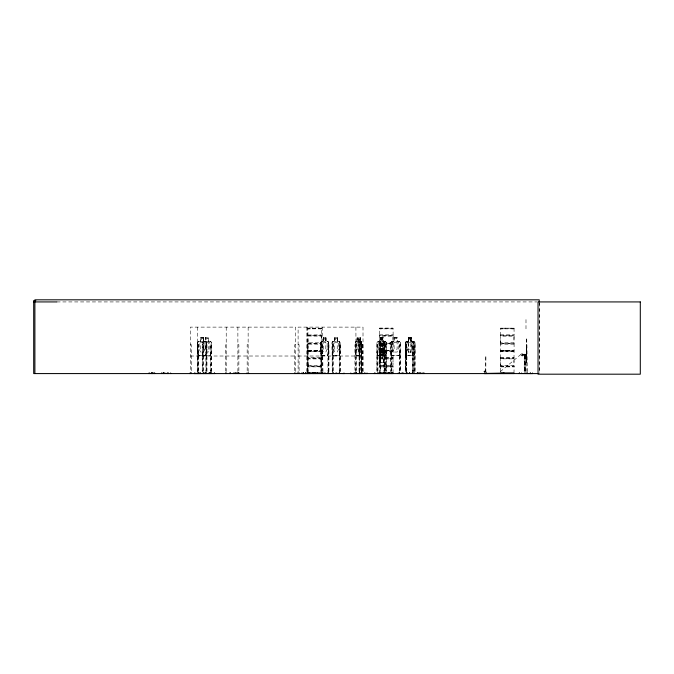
<?xml version="1.0" encoding="UTF-8"?>
<svg xmlns="http://www.w3.org/2000/svg" width="674" height="674" viewBox="0 0 674 674"><rect width="100%" height="100%" fill="white"/><g stroke="black" fill="none" stroke-linecap="round" stroke-linejoin="round"><path stroke-width="0.51" stroke-dasharray="3.37 2.53" d="M308.052 362.233L307.959 365.974L321.709 366.218L321.54 366.883L308.035 366.883L307.917 366.395L321.65 366.42M308.052 339.494L307.984 343.125M321.54 362.233L321.54 357.574L308.035 357.574L307.917 358.062L321.65 358.037M321.54 339.494L321.565 328.44M379.521 362.233L379.428 365.974L393.186 366.218L379.403 366.007M379.521 339.494L379.361 343.411L393.153 343.31L393.018 362.233M393.018 339.494L393.153 335.332L379.411 335.307L379.504 342.813L393.035 342.813L393.035 336.174L379.504 336.174M500.487 362.233L500.487 373.11M500.487 339.494L500.352 343.31L514.11 343.31L513.976 362.233M513.976 339.494L514.11 335.332L500.361 335.298L500.462 328.145L514.102 328.187L500.437 328.179M526.504 349.41L526.504 349.831M526.714 356.116L526.621 362.519L526.621 348.172L526.226 359.815L526.773 359.773M526.756 358.964C526.967 368.08 525.653 356.672 526.832 359.015M526.504 357.405L526.504 357.835M526.714 358.964L526.739 356.116M526.664 349.477L526.537 348.172M321.54 373.11L321.667 343.656M393.136 335.298L393.043 328.145L379.437 328.162L379.428 335.264M379.504 358.913L393.035 358.913L393.018 365.552L379.521 365.586L379.352 358.239L379.428 343.723L393.111 343.723M393.018 344.153L379.521 344.153M393.018 373.11L393.136 366.429M500.378 357.995L500.344 343.378M513.976 344.153L500.487 344.153M513.976 373.11L514.127 366.285M321.565 328.171L307.993 328.145L307.883 335.509L308.035 342.813L321.557 342.813L321.667 343.698L307.942 343.689L307.959 343.201M307.9 358.096L308.052 358.905L321.557 358.913M485.449 371.18L484.648 371.475M484.732 371.517L485.069 371.18M308.043 365.628L321.557 365.544L321.633 365.974M361.146 355.594L361.55 342.518L361.534 371.517M361.171 355.594L361.407 352.055M308.018 334.995L321.557 334.843M383.489 362.519L384.037 358.981L383.658 341.364M384.037 358.981L383.599 362.519L380.144 362.519L379.765 342.502L380.288 362.401M383.658 355.476L384.096 352.039M383.691 355.594L384.247 352.055M393.178 351.019L379.361 351.019L393.119 350.935M522.123 354.6L522.738 354.6M359.469 355.594L359.958 352.055L359.335 355.594L358.846 345.872M526.756 350.219L526.343 350.253M526.832 350.135L526.343 350.362M412.294 355.594L413.052 352.039L413.137 342.518L413.078 371.517M412.378 355.594L413.137 352.055M327.749 355.594L328.642 352.055L328.642 342.518L327.8 341.246L325.93 341.246M339.123 355.594L340.016 352.055L340.016 342.518L339.098 341.246M358.905 342.552L359.175 341.246M359.023 342.552L359.293 341.246L359.798 342.552L359.815 352.055M359.09 349.191L358.374 352.039L357.043 352.039L356.335 349.191M382.638 352.039L383.363 349.191L382.68 337.691M500.352 335.332L500.47 342.813L513.992 342.813L513.992 336.174L500.47 336.174M500.394 358.004L500.47 365.544L513.992 365.544L513.984 358.871L500.462 358.829M205.637 355.476L206.615 352.039M205.713 355.594L206.716 352.055M210.33 355.476L211.358 352.039L211.358 342.552M210.406 355.594L211.518 352.055L210.465 355.594L198.56 355.594M385.368 355.476L386.598 352.055L385.444 355.594L377.887 355.594L376.943 352.055M399.337 355.594L400.491 352.055L399.387 355.594L391.779 355.594M413.777 355.476L414.855 352.039L414.855 342.552L413.777 341.364M355.619 342.569L356.032 341.246L357.11 341.246M355.729 342.569L356.133 341.246M321.616 358.56L307.959 358.484M380.271 348.172L379.706 349.477L380.161 348.172L381.189 348.172M379.816 342.552L380.279 341.246M380.389 341.246L379.925 342.552L379.925 371.517M393.094 358.517L379.428 358.484M307.976 350.918L321.7 350.665L308.026 351.171M307.925 343.31L321.65 343.277M393.136 335.719L379.428 335.753M410.525 352.039L411.747 349.191L411.747 342.552L410.525 341.364M307.942 335.307L321.675 335.366M321.633 335.753L307.959 335.753M500.361 366.007L514.144 366.142M319.83 328.836L321.018 328.836M319.83 351.567L321.018 351.567M391.299 328.836L392.487 328.836M391.299 351.567L392.487 351.567M512.265 328.836L513.453 328.836M512.265 351.567L513.453 351.567M381.24 348.289L380.524 349.477L380.524 356.116L381.24 358.964L382.562 358.964L383.279 356.116L383.279 349.477L382.562 348.289L382.503 344.616M308.684 328.836L310.781 328.836M308.684 351.567L310.781 351.567M380.153 328.836L382.251 328.836M380.153 351.567L382.251 351.567M501.119 328.836L503.217 328.836M501.119 351.567L503.217 351.567M406.658 355.594L405.815 352.039L405.731 342.502L406.683 341.246M405.815 342.552L406.717 341.364M485.019 371.5L485.449 371.492M321.641 355.594L320.656 352.055L320.656 342.502L321.667 341.246L323.377 341.246M321.709 341.364L320.748 342.552L320.824 371.517M333.015 355.594L332.122 352.039L332.038 342.502L332.964 341.246L334.751 341.246M333.04 341.246L332.122 342.552L332.206 371.517M202.225 371.517L202.225 342.518L203.203 341.246L205.747 341.246L206.716 342.518L206.775 371.517M203.262 341.246L202.326 342.569L202.419 371.517M391.864 341.246L390.785 342.518L390.777 371.517M405.301 371.517L405.31 342.518L406.38 341.246M405.462 342.569L406.43 341.364L413.828 341.364M198.619 355.594L197.516 352.055L197.516 342.502L198.586 341.246L200.625 341.246M197.617 342.552L198.645 341.246M198.687 341.364L197.676 342.552L197.676 371.517M514.051 328.187L514.102 335.298M513.967 350.893L500.327 350.665L514.035 351.162M308.052 350.817L321.565 351.171M500.487 350.817L513.992 350.834M321.532 328.845L308.06 328.845M321.532 351.575L308.077 351.567M393.001 328.845L379.538 328.845M393.001 351.575L379.555 351.567M513.967 328.845L500.496 328.845M513.967 351.55L500.512 351.567M407.037 342.552L408.25 341.364L408.343 337.809L411.688 337.809L411.637 341.364L413.246 342.552L413.246 349.191L411.637 352.039L408.25 352.039L407.037 349.191L407.02 342.552L408.629 341.364M500.285 371.669L521.12 354.254M485.331 371.492L485.491 371.02L485.491 371.61M56.86 301.927L536.984 301.927M379.538 328.162L393.043 328.171M321.565 328.406L307.892 328.331M379.504 334.843L393.035 334.843M500.47 334.843L513.992 334.843M500.378 335.711L514.085 335.711M203.666 337.691L200.557 337.691L200.557 341.246M380.111 337.691L383.38 337.691L383.329 341.246M408.174 337.691L411.789 337.691L411.789 341.246M200.658 337.809L203.565 337.809M205.41 337.809L208.342 337.809L208.283 341.364L209.816 342.552L209.816 349.191L208.283 352.039L205.41 352.039L203.868 349.191L203.868 342.552L205.41 341.364L205.469 337.809M323.385 337.809L325.921 337.809M334.759 337.809L337.295 337.809M357.043 337.809L358.484 337.809M359.756 337.809L360.674 337.809M380.22 337.809L383.27 337.809L383.27 341.364L384.829 342.552L384.829 349.191L383.22 352.039L380.22 352.039L378.611 349.191L378.611 342.552L380.22 341.364L380.271 337.809M394.113 337.809L397.163 337.809L397.163 341.364L398.722 342.552L398.722 349.191L397.112 352.039L394.113 352.039L392.504 349.191L392.504 342.552L394.113 341.364L394.164 337.809M359.899 338.407L360.413 338.407L360.413 339.586L359.899 339.586M382.68 338.407L380.751 338.407L380.751 339.586L382.68 339.586M408.663 338.407L411.098 338.407L411.098 339.586L408.663 339.586M208.384 341.246L210.431 341.246L211.518 342.502L211.417 371.517M337.303 341.246L339.182 341.246M358.425 341.246L359.849 341.246M360.582 341.246L361.281 341.246L361.55 342.518M381.332 341.246L377.92 341.246L376.892 342.518L376.884 371.517M382.68 341.246L385.461 341.246L386.598 342.502L386.649 371.517M391.813 341.246L394.054 341.246L394.004 337.691L397.272 337.691L397.272 341.246L399.353 341.246L400.491 342.502L400.541 371.517M406.329 341.246L408.579 341.246M410.525 341.246L413.878 341.246L415.007 342.502L414.906 371.517M198.628 341.364L210.389 341.364M321.624 341.364L327.766 341.364L328.474 342.569L328.474 352.039L327.682 355.476L321.624 355.476M332.998 341.364L339.14 341.364L339.932 342.569M356.049 341.364L361.272 341.364M385.418 341.364L377.962 341.364L377.002 342.569L377.044 371.517M399.311 341.364L391.855 341.364L390.895 342.569L390.937 371.517M197.516 342.502L197.575 352.055L198.687 355.476M320.656 342.502L320.74 352.055L321.709 355.476M358.989 342.502L359.166 355.594M359.958 342.502L359.882 371.517M384.138 342.518L384.214 373.581M405.31 342.518L405.462 371.517M405.731 342.502L405.765 371.517M415.007 342.502L413.828 341.246M359.756 342.552L360.556 342.552L360.556 349.191L359.756 349.191M408.25 342.552L411.637 342.552L411.637 349.191L408.25 349.191M500.378 343.732L514.085 343.689M308.052 373.11L308.052 344.153L321.557 344.153M382.613 344.616L381.08 344.616L381.13 348.289M526.714 344.616L526.739 348.289M190.338 344.675L191.315 344.675L191.315 371.5M197.322 344.675L198.704 344.675L198.704 371.517M202.225 344.675L203.262 344.675L203.262 373.581M226.228 344.675L225.731 344.675L225.731 371.5M237.88 344.675L238.866 344.675L238.866 371.5M248.15 344.675L247.164 344.675L247.164 371.5M295.692 344.675L294.715 344.675L294.715 371.5M298.102 344.675L299.079 344.675L299.079 371.5M306.94 344.675L308.111 344.675M320.824 344.675L321.801 344.675L321.801 371.517M322.585 344.675L322.964 371.5M332.206 344.675L333.183 344.675L333.183 371.517M356.369 344.675L354.928 344.675L354.928 371.5M359.048 344.675L360.278 344.675L360.278 371.517M363.008 344.675L361.306 344.675L361.306 371.517M376.884 344.675L377.929 344.675L377.929 373.581M379.925 344.675L380.667 344.675L380.667 371.517M381.13 344.734L382.562 344.734M386.649 344.675L385.604 344.675L385.604 371.517M390.777 344.675L391.821 344.675L391.821 373.581M400.541 344.675L399.497 344.675L399.497 371.517M405.301 344.675L406.717 344.675L406.717 371.517M526.874 344.675L527.253 373.581M381.956 345.442L381.905 345.897M355.543 345.872L361.441 345.872M382.503 348.172L383.582 348.172L383.927 349.444M380.178 348.289L383.557 348.289M380.22 349.191L383.22 349.191L383.22 342.552L380.22 342.552L380.321 371.517M308.026 351.137L321.565 351.137M500.462 351.154L514.001 351.137M332.113 352.055L332.939 355.594L339.207 355.594M340.016 352.055L339.064 355.476L332.998 355.476M355.543 352.055L356.015 355.594M390.785 352.055L391.83 355.594M405.31 352.055L406.304 355.594L413.903 355.594L414.957 352.055M522.274 354.389L524.684 354.389M524.987 354.389L526.343 354.389M522.274 354.836L524.684 354.836M524.987 354.836L526.343 354.836M198.628 355.476L210.389 355.476M356.049 355.476L361.272 355.476M385.418 355.476L377.962 355.476L377.052 352.039L377.937 355.594M399.311 355.476L391.855 355.476L390.945 352.039M406.38 355.476L413.828 355.476M524.229 355.518L525.434 355.518M321.565 355.594L327.825 355.594M355.99 355.594L361.289 355.594M190.338 356.015L295.692 356.015M298.102 356.015L363.008 356.015M379.504 357.574L393.035 357.574M500.47 357.574L513.992 357.574M379.411 358.037L393.119 357.995M500.378 358.037L514.085 357.995M500.378 358.45L514.085 358.45M379.656 358.981L380.254 362.519M380.178 362.401L383.557 362.401M500.378 366.42L514.085 366.42M379.521 373.11L379.521 366.883L393.035 366.883M500.47 366.883L513.992 366.883M483.898 371.391L485.6 371.315M484.412 372.006L486.401 372.006L486.401 373.261M399.261 341.364L400.381 342.552M385.368 341.364L386.438 342.552L386.488 371.517M210.372 341.246L211.417 342.552M205.688 341.246L206.615 342.569L206.556 352.039M205.637 341.364L206.556 342.569M327.724 341.246L328.558 342.569M412.269 341.246L413.137 342.518M412.235 341.364L413.052 342.569M407.02 349.191L408.629 352.039M514.102 343.277L513.976 342.813M393.136 343.277L393.035 342.813M379.403 366.429L379.521 366.883M307.925 343.698L308.052 344.153M514.102 366.041L513.984 365.586M359.453 341.246L359.908 342.552M383.674 341.246L384.197 342.569M383.472 348.172L383.986 349.486M383.455 348.289L383.877 349.486M405.411 352.039L406.355 355.594M202.326 352.039L203.236 355.594M202.225 352.055L203.177 355.594M381.273 352.039L380.549 349.191L381.223 337.691M406.717 355.476L405.9 352.039L405.9 342.552M361.171 341.246L361.525 342.569M359.335 349.191L359.756 352.039L360.556 352.039L360.986 349.191L360.582 337.691M379.925 352.039L380.406 355.476M380.372 355.594L379.816 352.039L380.271 355.594M308.018 336.023L321.557 336.174L321.549 342.931M526.832 349.385L526.242 349.275L526.242 359.882L526.714 359.882L526.756 337.691L526.874 371.517M355.729 352.039L356.125 355.594M539.638 302.963L539.638 373.581M539.225 301.927L539.225 373.581M526.386 351.365L526.386 357.591M525.99 319.569L525.99 330.782M525.434 372.579L525.434 355.215L524.987 355.215L524.987 354.01L524.229 355.215L524.229 372.579M525.324 355.518L525.324 372.579M525.215 355.518L525.215 372.579M524.456 355.518L524.456 372.579M524.347 355.518L524.347 372.579M485.844 372.486L485.844 355.602L485.693 372.486M485.6 371.433L483.898 371.357M484.589 370.902L484.589 372.309M484.412 370.902L484.412 372.309M415.066 371.517L415.066 344.675L414.021 344.675L414.021 371.517M414.181 344.675L414.181 371.517M413.356 371.517L413.356 344.675L412.404 344.675L412.404 371.517M412.682 344.675L412.682 373.581M411.738 337.691L411.688 341.364M410.693 337.691L410.693 341.246M410.609 337.691L410.525 355.594M410.121 338.407L410.121 339.586M409.169 338.407L409.169 339.586M408.579 337.691L408.68 341.364M408.629 342.552L408.629 349.191M408.528 337.691L408.528 341.246M408.259 337.691L408.25 355.594M406.439 344.675L406.346 373.581M406.186 344.675L406.186 371.517M406.043 344.675L406.043 371.517M400.331 342.552L400.381 371.517M399.657 344.675L399.657 371.517M391.661 344.675L391.661 371.517M385.764 344.675L385.764 371.517M384.618 371.517L384.618 344.675L383.877 344.675L383.877 371.517M384.273 344.675L384.273 371.517M382.79 337.691L382.739 341.364M382.638 342.552L382.638 349.191M382.394 338.407L382.394 339.586M381.518 338.407L381.518 339.586M381.332 337.691L381.383 341.364M381.273 342.552L381.273 349.191M380.161 337.691L380.111 341.246M377.769 344.675L377.769 371.517M363.008 371.5L363.008 327.117L298.102 327.117L298.102 372.528M362.907 344.675L362.907 371.5M362.056 344.675L361.963 371.5M361.896 344.675L361.896 371.517M361.668 344.675L361.668 373.581M360.7 341.246L360.7 337.691L359.731 337.691L359.419 371.517M359.849 337.691L359.874 341.364M359.646 344.675L359.646 371.517M359.537 344.675L359.537 371.517M359.048 371.517L359.09 342.552L358.374 341.364L358.425 337.691M358.484 341.364L358.534 337.691L357.001 337.691L357.001 341.246M357.11 337.691L357.043 341.364L356.335 342.552L356.369 373.581M355.906 327.117L356.024 371.517M355.687 352.055L355.577 342.518L355.628 371.517M340.319 371.517L340.319 344.675L339.342 344.675L339.342 371.517M340.067 344.675L340.067 371.517M339.848 342.569L339.848 352.039M339.595 344.675L339.595 373.581M337.388 341.246L337.388 337.691L334.666 337.691L334.666 341.246M337.303 337.691L337.295 341.364M337.219 337.809L337.219 341.364L338.533 342.552L338.533 349.191L337.219 352.039L334.759 352.039L333.436 349.191L333.436 342.552L334.759 341.364L334.751 337.691M332.931 344.675L332.931 371.517M332.459 344.675L332.459 371.517M328.946 371.517L328.946 344.675L327.968 344.675L327.968 371.517M328.693 344.675L328.693 371.517M328.221 344.675L328.221 373.581M326.005 341.246L326.005 337.691L323.293 337.691L323.293 341.246M325.93 337.691L325.921 341.364M325.837 337.809L325.837 341.364L327.16 342.552L327.16 349.191L325.837 352.039L323.385 352.039L322.062 349.191L322.062 342.552L323.385 341.364L323.377 337.691M322.593 327.117L322.585 371.5M321.077 344.675L321.077 371.517M308.018 344.675L308.018 371.5M307.167 327.117L307.074 371.5M306.948 327.117L306.948 371.5M295.692 371.5L295.692 327.117L190.338 327.117L190.338 372.528M248.142 327.117L248.142 371.5M237.88 327.117L237.88 371.5M226.22 327.117L226.22 371.5M211.611 371.517L211.611 344.675L210.574 344.675L210.574 371.517M210.76 344.675L210.76 371.517M208.342 341.364L208.384 337.691L205.3 337.691L205.359 341.246M206.969 371.517L206.969 344.675L205.932 344.675L205.932 371.517M206.126 344.675L206.126 373.581M203.607 337.691L203.565 341.364M203.506 337.809L203.506 341.364L205.031 342.552L205.031 349.191L203.506 352.039L200.658 352.039L199.133 349.191L199.133 342.552L200.658 341.364L200.625 337.691M203.076 344.675L203.076 371.517M198.51 344.675L198.51 371.517M197.811 344.675L197.87 371.517M197.322 327.117L197.322 371.5M380.566 349.469L381.467 353.555L380.524 357.768L381.745 354.313L382.908 357.835L382.048 353.53L382.942 349.469L381.24 349.477L381.24 356.116L382.562 356.116L382.621 349.402L381.77 352.729L380.633 349.402M379.361 350.665L393.178 350.699L379.361 350.665M308.06 350.37L321.54 350.379L308.077 350.379M379.538 350.37L393.018 350.379L379.555 350.379M500.496 350.37L513.976 350.379L500.512 350.379M203 338.407L201.172 338.407L201.172 339.586L203 339.586L203 338.407M207.769 338.407L205.915 338.407L205.915 339.586L207.769 339.586L207.769 338.407M325.399 338.407L323.823 338.407L323.823 339.586L325.399 339.586L325.399 338.407M336.781 338.407L335.197 338.407L335.197 339.586L336.781 339.586L336.781 338.407M358.138 338.407L357.287 338.407L357.287 339.586L358.138 339.586L358.138 338.407M396.582 338.407L394.644 338.407L394.644 339.586L396.582 339.586L396.582 338.407M203.506 342.552L200.658 342.552L200.658 349.191L203.506 349.191L203.506 342.552M208.283 342.552L205.41 342.552L205.41 349.191L208.283 349.191L208.283 342.552M325.837 342.552L323.385 342.552L323.385 349.191L325.837 349.191L325.837 342.552M337.219 342.552L334.759 342.552L334.759 349.191L337.219 349.191L337.219 342.552M358.374 342.552L357.043 342.552L357.043 349.191L358.374 349.191L358.374 342.552M397.112 342.552L394.113 342.552L394.113 349.191L397.112 349.191L397.112 342.552M382.327 345.332L381.476 345.332L381.476 346.512L382.327 346.512L382.327 345.332M522.577 353.774L522.274 355.434L522.577 353.774M307.327 371.5L307.327 344.675L307.319 371.5M521.752 355.779A1.356 1.356 0 0 0 523.782 354.6A1.356 1.356 0 0 0 521.752 353.429A1.356 1.356 0 0 0 521.752 355.779"/><path stroke-width="1.01" d="M312.551 373.556L312.559 372.983M328.196 373.43L328.137 372.832M364.348 373.506L364.44 372.983L364.583 373.506M350.556 373.581L367.153 373.522M197.196 373.489L197.212 373.034L197.246 373.581M409.371 373.506L409.362 372.983M194.365 373.581L214.829 373.522M374.053 373.506L393.035 373.539L393.068 372.983M308.304 373.43L308.22 372.832M189.588 373.556L190.093 373.489M237.147 373.522L237.661 373.034M518.812 373.581L519.342 373.034M360.641 373.506L360.674 373.034L360.7 373.581M335.77 373.506L301.716 373.556L301.716 372.983M194.752 373.506L194.82 373.034M200.338 373.506L200.397 373.034M199.386 373.506L199.445 373.034L199.512 373.581M407.45 373.506L407.517 373.034L407.585 373.581M305.491 373.506L305.566 373.034M297.47 373.506L297.874 373.034M35.806 300.57L33.7 300.57L33.7 373.581L538.172 373.581M33.7 301.927L56.818 301.927M308.052 373.11L321.54 373.11M379.521 373.11L393.018 373.11M500.487 373.11L513.976 373.11M504 373.261L484.404 373.565L513.992 373.539M308.026 373.303L321.565 373.286M379.496 373.303L393.043 373.286M484.404 373.404L514.001 373.286M226.262 373.581L226.296 372.983L226.599 373.556M336.638 373.581L336.638 372.983L336.688 373.43L344.363 373.556M398.258 373.581L398.258 372.983L398.326 373.43L417.922 373.522M530.404 373.506L530.328 373.034M296.324 373.506L295.987 373.506M248.773 373.506L248.369 373.034M361.795 373.489L361.854 372.832M403.01 373.506L402.875 372.983M389.117 373.506L389.05 373.034L388.982 373.581M384.5 373.506L384.433 373.034L384.365 373.581M214.45 373.506L214.383 373.034M344.026 373.506L343.967 373.034L343.917 373.581M332.948 373.506L333.015 372.832M325.373 373.506L325.315 373.034L325.256 373.581M417.636 373.581L417.459 373.034M417.29 373.489L417.391 372.983M409.75 373.506L409.75 372.983M409.472 373.506L409.421 373.034M365.148 373.489L365.106 372.983M367.035 373.489L367.01 372.983M356.495 373.489L356.47 372.983M317.361 373.506L317.361 372.983M539.225 301.927L539.225 299.812L34.888 299.812L34.888 373.581M532.485 372.983L532.485 373.581L519.418 373.506L519.418 372.983M530.253 372.983L530.253 373.581M527.253 372.832L527.253 373.581M526.874 372.832L526.874 373.581M521.642 372.983L521.642 373.581M503.984 373.008L503.984 373.565M424.098 372.983L424.098 373.581M423.415 372.983L423.415 373.581M422.665 372.983L422.665 373.581M421.056 372.983L421.056 373.581M420.5 372.983L420.551 373.581M419.995 372.983L419.995 373.581M419.455 372.983L419.455 373.581M418.849 372.983L418.849 373.581M418.369 372.983L418.369 373.581M417.223 372.983L417.223 373.581M414.072 372.832L414.072 373.581M413.912 372.832L413.912 373.581M412.774 372.983L412.774 373.581M412.598 372.832L412.598 373.581M412.328 372.832L412.328 373.581M406.793 372.832L406.793 373.581M406.515 372.832L406.515 373.581M406.447 372.832L406.447 373.581M406.287 372.832L406.287 373.581M402.968 372.983L402.968 373.581M401.898 372.983L401.898 373.581M399.556 372.832L399.556 373.581M399.396 372.832L399.396 373.581M391.931 372.832L391.931 373.581M391.771 372.832L391.771 373.581M388.451 372.983L388.451 373.581M385.663 372.832L385.663 373.581M385.503 372.832L385.503 373.581M384.989 372.983L384.989 373.581M384.964 373.034L384.905 373.581M384.172 372.832L384.172 373.581M383.826 372.832L383.826 373.581M380.717 372.832L380.717 373.581M380.372 372.832L380.372 373.581M379.546 372.983L379.546 373.581M379.167 372.983L379.167 373.581M378.03 372.832L378.03 373.581M377.87 372.832L377.87 373.581M375.106 372.983L375.106 373.581M374.559 372.983L374.559 373.581M361.946 372.832L361.946 373.581M361.694 372.983L361.694 373.581M361.643 372.832L361.643 373.581M361.281 372.832L361.281 373.581M359.832 372.832L359.832 373.581M359.672 372.832L359.672 373.581M359.495 372.832L359.495 373.581M359.301 372.832L359.301 373.581M356.411 372.832L356.411 373.581M356.066 372.832L356.066 373.581M355.99 372.983L355.99 373.581M354.819 372.832L354.819 373.581M353.934 372.983L353.934 373.581M350.8 372.983L350.8 373.581M339.511 372.832L339.511 373.581M339.258 372.832L339.258 373.581M335.888 372.983L335.888 373.581M333.268 372.832L333.268 373.581M332.543 372.983L332.543 373.581M328.609 372.983L328.609 373.581M327.884 372.832L327.884 373.581M324.514 372.983L324.514 373.581M322.972 372.832L322.956 373.581M322.593 372.832L322.585 373.581M321.886 372.832L321.886 373.581M321.633 372.832L321.633 373.581M317.227 372.983L317.227 373.581M315.289 372.983L315.289 373.581M315.044 372.983L315.044 373.581M314.244 372.983L314.244 373.581M313.722 372.983L313.722 373.581M313.056 372.983L313.056 373.581M309.888 372.983L309.888 373.581M309.299 372.983L309.299 373.581M308.38 372.983L308.38 373.581M308.128 372.832L308.128 373.581M306.956 372.832L306.94 373.581M305.659 372.68L305.642 373.581M303.553 372.68L303.553 373.581M303.014 372.68L303.014 373.581M299.189 372.832L299.197 373.581M298.026 372.983L297.95 373.581M294.605 372.832L294.597 373.581M248.226 372.983L248.293 373.581M247.055 372.832L247.055 373.581M238.975 372.832L238.975 373.581M238.326 372.68L238.326 373.581M237.804 372.983L237.737 373.581M236.22 372.68L236.22 373.581M235.664 372.983L235.664 373.581M235.175 372.983L235.175 373.581M234.358 372.983L234.358 373.581M233.431 372.983L233.431 373.581M230.483 372.983L230.483 373.581M230.331 372.983L230.331 373.581M229.674 372.983L229.674 373.581M225.68 372.832L225.68 373.581M214.324 372.983L214.324 373.581M211.535 372.983L211.535 373.581M211.291 372.983L211.291 373.581M210.659 372.832L210.659 373.581M210.473 372.832L210.49 373.581M209.968 372.983L209.968 373.581M209.757 372.983L209.757 373.581M209.302 372.983L209.302 373.581M208.898 372.983L208.898 373.581M206.134 372.983L206.134 373.581M206.033 372.832L206.033 373.581M205.84 372.832L205.84 373.581M205.545 372.983L205.545 373.581M204.938 372.983L204.938 373.581M204.171 372.983L204.171 373.581M203.363 372.832L203.363 373.581M203.177 372.832L203.177 373.581M200.464 372.983L200.464 373.581M198.805 372.832L198.805 373.581M198.611 372.832L198.611 373.581M197.87 372.832L197.861 373.581M194.887 372.983L194.887 373.581M191.433 372.832L191.424 373.581M190.262 372.983L190.262 373.581M190.186 372.983L190.186 373.581M170.665 372.983L170.665 373.581M168.416 372.983L168.416 373.581M167.801 372.983L167.801 373.581M167.228 372.983L167.228 373.581M164.936 372.983L164.936 373.581M163.959 372.68L163.959 373.581M163.411 372.68L163.411 373.581M161.844 372.68L161.844 373.581M154.725 372.983L154.725 373.581M154.236 372.983L154.236 373.581M153.419 372.983L153.419 373.581M152.501 372.983L152.501 373.581M152.164 372.983L152.164 373.581M151.92 372.983L151.92 373.581M151.869 372.983L151.869 373.581M151.524 372.983L151.524 373.581M149.788 372.983L149.788 373.581M148.979 372.983L148.979 373.581M640.3 301.927L538.037 301.927L538.037 374.188L640.3 374.188L640.3 301.927M389.513 373.522L389.437 372.983L389.521 373.556M355.257 373.506L355.232 373.034L355.198 373.581M307.336 373.581L307.336 372.832L307.319 373.581M295.835 373.581L295.835 372.983L295.768 373.581"/></g></svg>
